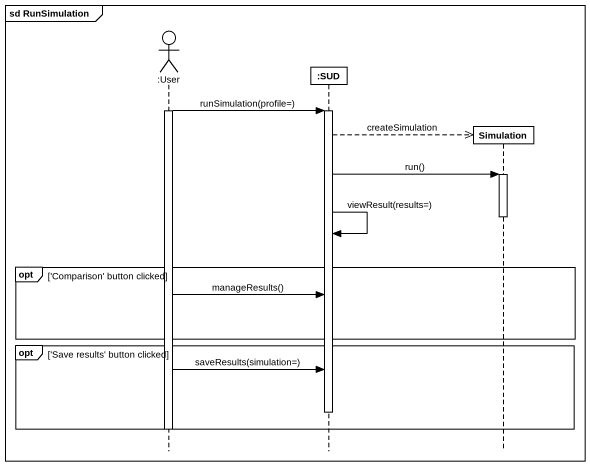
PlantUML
@startuml
mainframe sd RunSimulation
hide footbox
actor ":User" as User
participant ":SUD" as SUD
participant Simulation

activate User
User -> SUD : runSimulation(profile=)
activate SUD
SUD -->> Simulation ** : createSimulation
SUD -> Simulation : run()
activate Simulation
deactivate Simulation
SUD -> SUD : viewResult(results=)
opt 'Comparison' button clicked
  User -> SUD : manageResults()
end
opt 'Save results' button clicked
  User -> SUD : saveResults(simulation=)
  deactivate SUD
end
deactivate User
@enduml
